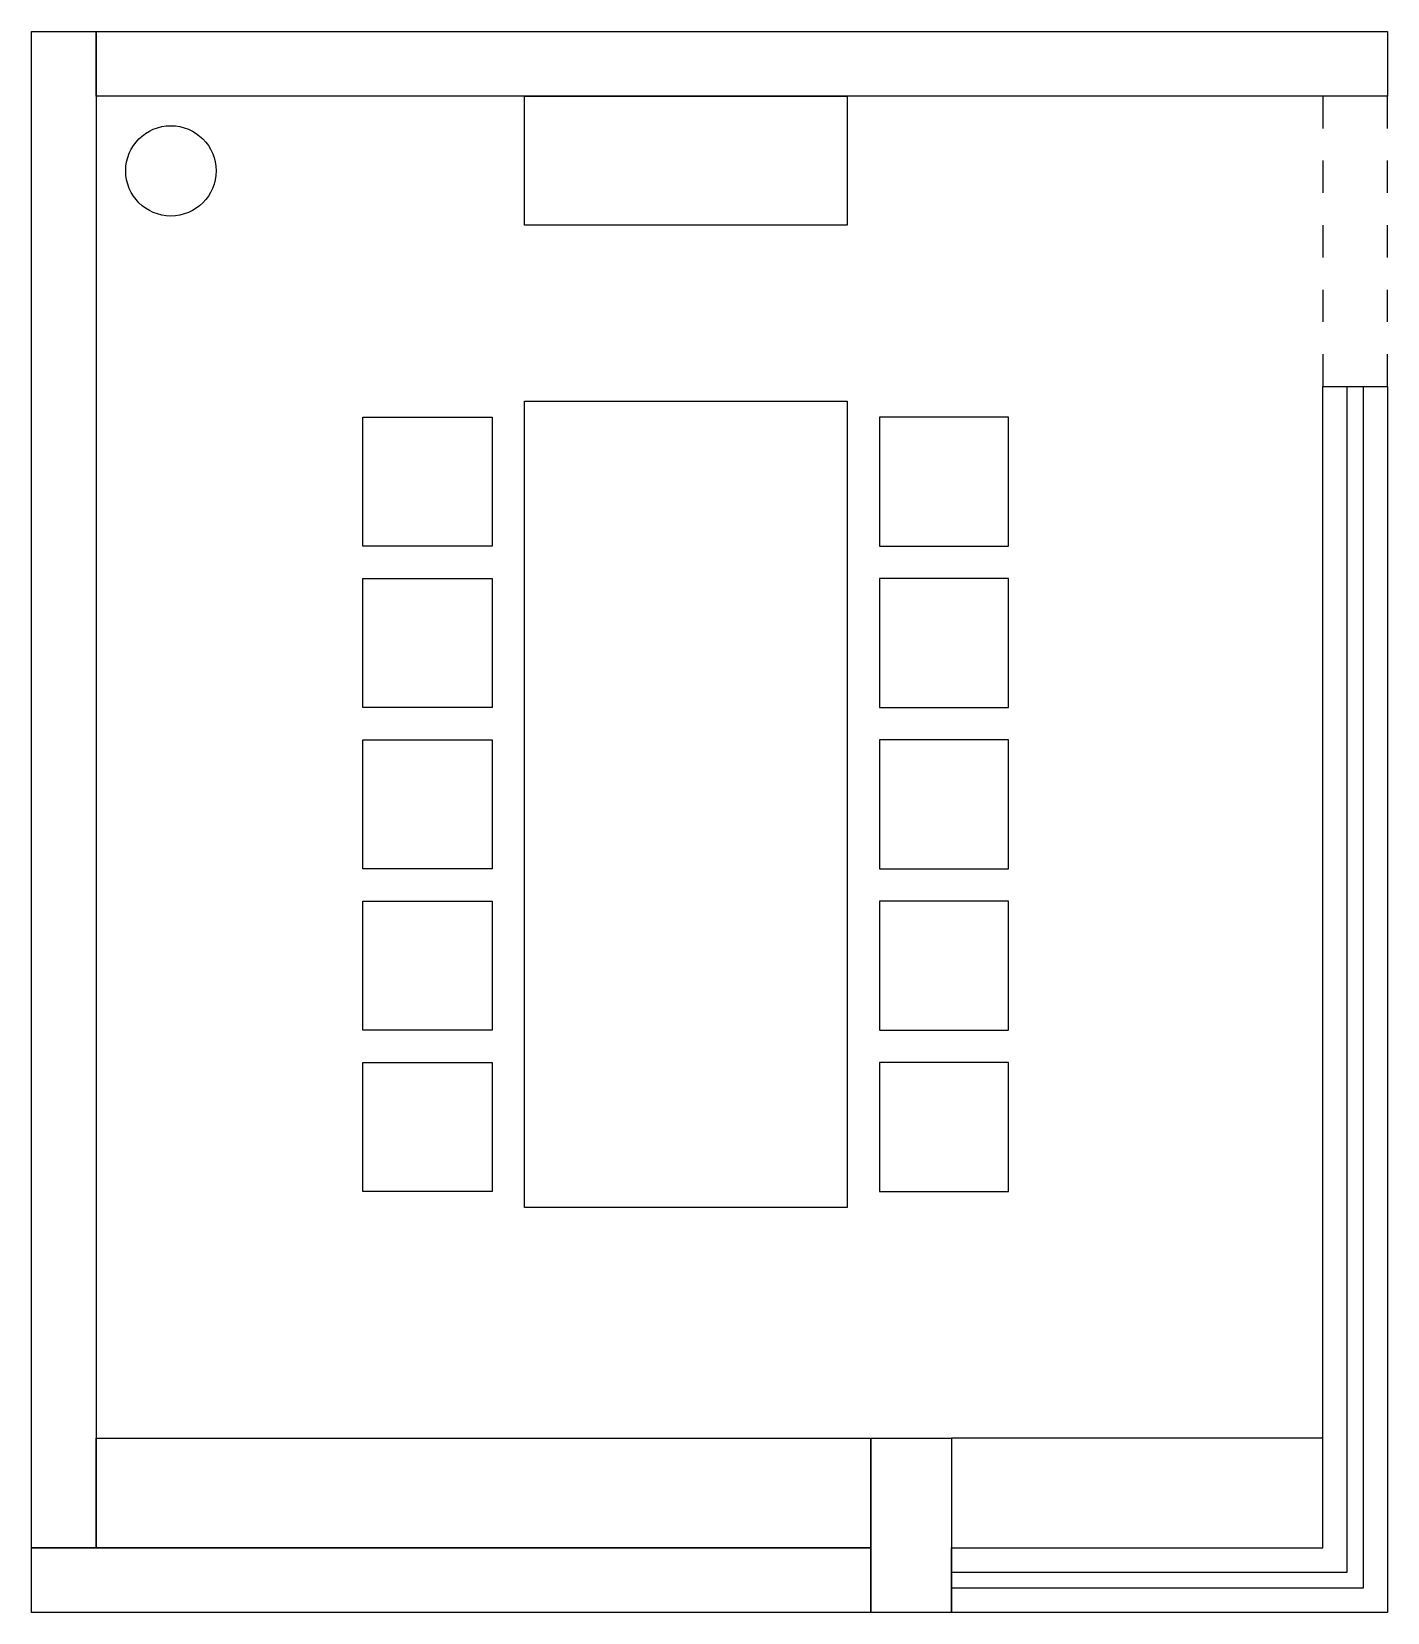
# Model space of a CAD drawing. Header units: metres. Extents: x 75.11 to 79.31, y 1.4 to 6.3.
import ezdxf

# ---------------------------------------------------------------- set-up
doc = ezdxf.new("R2010")
doc.units = ezdxf.units.M
doc.linetypes.add('Dashed', pattern=[0.01, 0.005, -0.005])
for name, color, linetype, true_color in [('墙体', 1, 'Continuous', 0xff0000), ('柜子', 220, 'Continuous', 0xff00c3), ('桌子', 100, 'Continuous', 0x00ff32), ('椅子', 160, 'Continuous', 0x004cff), ('玻璃', 4, 'Continuous', 0x00ffe7)]:
    doc.layers.add(name, color=color, linetype=linetype, true_color=true_color)
doc.layers.add('虚线', color=7, linetype='Dashed')

msp = doc.modelspace()

# ---------------------------------------------------------------- linework, layer by layer
at = {"layer": '墙体'}
for points in [[(75.307, 6.3013), (75.307, 1.6013), (75.107, 1.6013), (75.107, 6.3013)], [(79.307, 6.1013), (75.307, 6.1013), (75.307, 6.3013), (79.307, 6.3013)], [(79.307, 1.6013), (79.307, 1.4013), (77.957, 1.4013), (77.957, 1.6013), (79.107, 1.6013), (79.107, 5.2013), (79.307, 5.2013)], [(77.707, 1.4013), (77.707, 1.9413), (77.957, 1.9413), (77.957, 1.4013)], [(75.107, 1.6013), (77.707, 1.6013), (77.707, 1.4013), (75.107, 1.4013)]]:
    msp.add_lwpolyline(points, close=True, dxfattribs=at)
at = {"layer": '柜子'}
for points in [[(76.6335, 6.1013), (77.6335, 6.1013), (77.6335, 5.7013), (76.6335, 5.7013)], [(77.707, 1.9413), (77.707, 1.6013), (75.307, 1.6013), (75.307, 1.9413)], [(77.957, 1.9413), (77.957, 1.6013), (79.107, 1.6013), (79.107, 1.9413)]]:
    msp.add_lwpolyline(points, close=True, dxfattribs=at)
msp.add_circle((75.5384, 5.8697), 0.14, dxfattribs=at)
at = {"layer": '桌子'}
msp.add_lwpolyline([(76.6335, 5.1559), (77.6335, 5.1559), (77.6335, 2.6559), (76.6335, 2.6559)], close=True, dxfattribs=at)
at = {"layer": '椅子'}
for points in [[(76.1335, 5.1059), (76.5335, 5.1059), (76.5335, 4.7059), (76.1335, 4.7059)], [(78.1335, 5.1059), (77.7335, 5.1059), (77.7335, 4.7059), (78.1335, 4.7059)], [(76.1335, 4.6059), (76.5335, 4.6059), (76.5335, 4.2059), (76.1335, 4.2059)], [(78.1335, 4.6059), (77.7335, 4.6059), (77.7335, 4.2059), (78.1335, 4.2059)], [(76.1335, 4.1059), (76.5335, 4.1059), (76.5335, 3.7059), (76.1335, 3.7059)], [(78.1335, 4.1059), (77.7335, 4.1059), (77.7335, 3.7059), (78.1335, 3.7059)], [(76.1335, 3.6059), (76.5335, 3.6059), (76.5335, 3.2059), (76.1335, 3.2059)], [(78.1335, 3.6059), (77.7335, 3.6059), (77.7335, 3.2059), (78.1335, 3.2059)], [(76.1335, 3.1059), (76.5335, 3.1059), (76.5335, 2.7059), (76.1335, 2.7059)], [(78.1335, 3.1059), (77.7335, 3.1059), (77.7335, 2.7059), (78.1335, 2.7059)]]:
    msp.add_lwpolyline(points, close=True, dxfattribs=at)
at = {"layer": '玻璃'}
for p, q in [((79.182, 1.5263), (79.182, 5.2013)), ((79.182, 5.2013), (79.232, 5.2013)), ((79.232, 5.2013), (79.232, 1.6013)), ((79.232, 1.6013), (79.232, 1.4763)), ((77.957, 1.4763), (77.957, 1.5263)), ((77.957, 1.5263), (79.182, 1.5263)), ((79.232, 1.4763), (77.957, 1.4763))]:
    msp.add_line(p, q, dxfattribs=at)
at = {"layer": '虚线'}
msp.add_lwpolyline([(79.307, 5.2013), (79.307, 6.1013), (79.107, 6.1013), (79.107, 5.2013)], close=True, dxfattribs=at)

doc.saveas('drawing.dxf')
